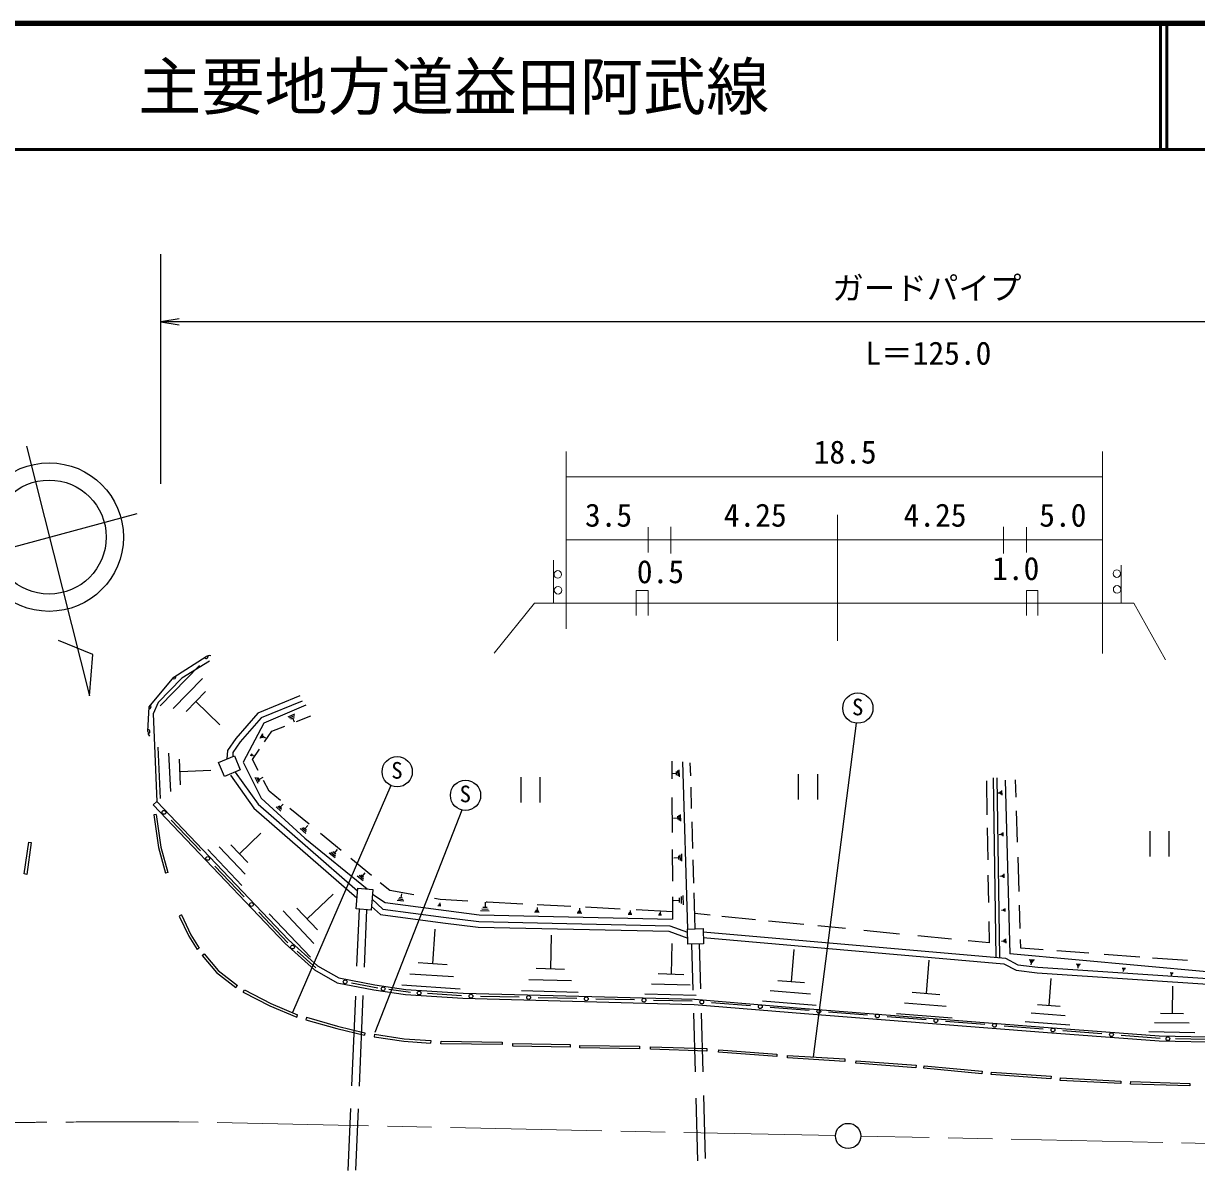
# Model space of a CAD drawing. Units: millimetres, scale not verified. Extents: x 40000 to 680000, y 20000 to 380000.
# Drawn here: x 207638 to 300598, y 289107 to 380000 of the extents above; entities that cross this region are included whole.
import ezdxf
from ezdxf.enums import TextEntityAlignment as Align

# ---------------------------------------------------------------- set-up
doc = ezdxf.new("R2010")
doc.units = ezdxf.units.MM
doc.header["$LTSCALE"] = 1000
doc.linetypes.add('CHAIN', pattern=[18.5, 12, -1.5, 3.5, -1.5])
for name, color, linetype, lineweight in [('M-BGD', 7, 'Continuous', 25), ('M-BMK', 2, 'CHAIN', 13), ('M-BMK-SRVR', 3, 'Continuous', 25), ('M-STR-HTXT', 7, 'Continuous', 13), ('M-STR-STR3', 7, 'Continuous', 25), ('M-STR-STRC', 7, 'Continuous', 25), ('M-TTL', 2, 'Continuous', 140), ('M-TTL-LINE', 7, 'Continuous', 50)]:
    doc.layers.add(name, color=color, linetype=linetype, lineweight=lineweight)
doc.layers.add('M-TTL-TXT', color=7, linetype='Continuous')
doc.styles.add('ＭＳ ゴシック', font='')
doc.styles.get('ＭＳ ゴシック').set_extended_font_data('MS Gothic')

# ---------------------------------------------------------------- blocks, each defined once
blk = doc.blocks.new('open_arrow')
at = {"color": 0, "linetype": 'Continuous', "lineweight": -2}
blk.add_lwpolyline([(7.5, 1.25), (0, 0), (7.5, -1.25)], dxfattribs=at)

msp = doc.modelspace()

# ---------------------------------------------------------------- linework, layer by layer
at = {"layer": 'M-BGD'}
for p, q in [((218475, 325934), (221575, 329114)), ((219560, 328210), (222114, 329832)), ((222370, 329462), (220197, 328121)), ((217600, 325848), (219560, 328210)), ((220197, 328121), (218320, 326190)), ((219505, 325714), (221825, 328094)), ((220525, 325484), (222075, 327074)), ((229542, 326720), (226210, 325343)), ((229714, 326304), (226479, 324968)), ((217504, 323888), (217600, 325848)), ((218320, 326190), (217917, 325304)), ((223205, 324424), (221305, 326284)), ((230007, 325984), (226691, 324567)), ((217917, 325304), (218212, 318356)), ((226210, 325343), (224461, 323344)), ((226479, 324968), (224817, 323067)), ((226691, 324567), (225048, 321462)), ((228615, 325064), (229155, 325294)), ((228725, 324984), (229135, 325154)), ((228835, 324904), (229115, 325014)), ((229115, 324634), (228975, 324964)), ((229279, 324688), (230415, 325127)), ((226405, 323374), (226595, 323734)), ((226505, 323384), (226645, 323654)), ((226595, 323384), (226685, 323564)), ((226743, 323087), (227324, 323933)), ((227324, 323933), (228343, 324326)), ((218505, 318584), (218325, 322654)), ((224461, 323344), (223795, 322382)), ((224817, 323067), (224238, 322232)), ((226855, 323364), (226645, 323474)), ((219305, 319134), (219165, 322184)), ((220095, 319674), (220005, 321704)), ((223102, 321442), (224354, 321965)), ((223795, 322382), (223764, 321719)), ((224238, 322232), (224224, 321911)), ((224354, 321965), (224816, 320858)), ((225655, 321974), (225745, 322144)), ((225705, 321974), (225775, 322104)), ((225745, 321974), (225795, 322064)), ((225875, 321964), (225775, 322024)), ((225779, 321685), (226334, 322492)), ((226249, 320794), (225779, 321685)), ((222495, 320794), (220055, 320694)), ((223565, 320335), (223102, 321442)), ((224816, 320858), (223565, 320335)), ((225048, 321462), (226480, 318613)), ((259006, 321544), (259014, 320158)), ((259355, 320724), (259365, 320444)), ((259465, 320794), (259485, 320384)), ((259575, 320864), (259595, 320314)), ((259859, 321497), (260260, 308244)), ((260511, 320394), (260481, 321404)), ((224037, 320425), (225889, 317821)), ((224404, 320685), (226225, 318125)), ((226235, 319774), (225995, 320254)), ((226305, 319884), (226125, 320244)), ((226365, 319984), (226245, 320224)), ((226595, 320254), (226305, 320104)), ((227114, 319156), (226656, 320023)), ((247067, 318269), (247067, 320269)), ((248567, 320269), (248567, 318269)), ((259035, 320574), (259365, 320584)), ((269057, 318514), (269057, 320514)), ((270557, 320514), (270557, 318514)), ((283944, 319999), (283988, 317280)), ((284707, 306003), (284499, 320213)), ((285007, 306007), (284799, 320218)), ((285436, 320027), (285792, 306277)), ((286305, 318689), (286262, 320069)), ((228008, 318419), (227114, 319156)), ((260587, 317791), (260537, 319495)), ((284805, 319024), (285025, 319034)), ((285015, 319114), (285025, 318944)), ((285085, 319164), (285095, 318904)), ((285155, 319214), (285165, 318854)), ((218212, 318356), (217922, 318080)), ((217922, 318080), (228372, 307097)), ((218212, 318356), (228651, 307384)), ((226225, 318125), (234107, 311263)), ((226480, 318613), (229947, 315447)), ((228045, 317584), (227675, 317934)), ((228075, 317704), (227795, 317964)), ((228095, 317824), (227905, 317994)), ((228205, 318134), (228005, 317914)), ((259023, 318656), (259039, 315902)), ((218161, 317312), (217963, 317284)), ((217963, 317284), (218328, 314694)), ((218161, 317312), (218524, 314735)), ((225889, 317821), (234063, 310704)), ((230279, 316549), (228759, 317801)), ((259155, 317034), (259485, 317044)), ((259475, 317174), (259485, 316914)), ((259585, 317254), (259595, 316854)), ((259685, 317324), (259705, 316784)), ((286418, 315128), (286340, 317599)), ((221661, 314446), (219350, 316880)), ((230005, 315804), (229555, 316204)), ((230035, 315944), (229695, 316244)), ((230055, 316074), (229835, 316284)), ((230185, 316444), (229945, 316184)), ((260681, 314614), (260618, 316743)), ((284005, 316259), (284047, 313717)), ((226455, 315844), (224745, 314214)), ((229947, 315447), (234864, 311425)), ((232802, 314471), (231179, 315808)), ((284945, 315744), (285125, 315754)), ((285125, 315824), (285125, 315674)), ((285185, 315864), (285195, 315644)), ((285245, 315904), (285255, 315604)), ((296912, 313993), (296912, 315993)), ((298412, 315993), (298412, 313993)), ((207702, 312605), (208062, 315135)), ((208260, 315107), (207900, 312577)), ((208062, 315135), (208260, 315107)), ((218328, 314694), (218895, 312667)), ((218524, 314735), (219088, 312721)), ((224955, 311704), (222245, 314554)), ((225195, 312604), (223155, 314744)), ((225425, 313504), (224065, 314924)), ((232345, 313874), (231865, 314264)), ((232365, 314024), (232005, 314314)), ((232385, 314164), (232145, 314354)), ((232495, 314544), (232265, 314264)), ((259047, 314549), (259062, 312045)), ((259785, 314214), (259795, 313614)), ((235222, 312478), (233569, 313840)), ((259185, 313894), (259555, 313904)), ((259545, 314054), (259555, 313754)), ((259665, 314134), (259675, 313684)), ((260761, 311890), (260707, 313717)), ((286541, 311216), (286455, 313941)), ((207900, 312577), (207702, 312605)), ((219088, 312721), (218895, 312667)), ((225127, 310796), (222816, 313230)), ((234555, 312064), (234095, 312434)), ((234575, 312204), (234235, 312484)), ((234585, 312344), (234365, 312524)), ((234695, 312704), (234475, 312434)), ((284066, 312516), (284102, 310338)), ((285015, 312444), (285205, 312454)), ((285205, 312524), (285205, 312374)), ((285265, 312574), (285275, 312334)), ((285325, 312614), (285335, 312294)), ((233995, 309831), (234124, 311483)), ((234124, 311483), (235320, 311389)), ((236667, 311288), (235910, 311912)), ((232175, 311004), (230115, 309044)), ((235320, 311389), (235191, 309737)), ((235258, 310599), (236128, 309814)), ((235290, 310998), (236313, 310336)), ((238561, 310956), (236667, 311288)), ((237785, 310444), (237245, 310514)), ((237735, 310564), (237325, 310614)), ((237675, 310684), (237405, 310714)), ((237585, 311024), (237545, 310704)), ((240671, 310586), (240198, 310669)), ((242852, 310462), (240671, 310586)), ((259069, 310794), (259079, 309024)), ((259155, 310514), (259605, 310534)), ((259595, 310714), (259605, 310344)), ((259745, 310814), (259755, 310254)), ((259885, 310904), (259905, 310164)), ((260868, 308260), (260784, 311112)), ((228593, 307145), (226282, 309579)), ((230655, 307104), (228205, 309684)), ((230935, 308184), (229295, 309904)), ((235191, 309737), (233995, 309831)), ((234066, 305288), (234259, 309810)), ((234664, 305235), (234858, 309763)), ((235214, 310033), (235931, 309386)), ((236128, 309814), (240930, 309191)), ((236313, 310336), (243759, 309377)), ((240725, 310064), (240485, 310094)), ((240705, 310124), (240525, 310144)), ((240675, 310174), (240555, 310184)), ((240635, 310324), (240615, 310184)), ((244555, 309654), (243855, 309674)), ((244475, 309804), (243955, 309814)), ((244395, 309944), (244045, 309944)), ((244225, 310364), (244225, 309944)), ((244394, 310375), (244307, 310380)), ((247211, 310227), (244394, 310375)), ((248515, 309564), (248135, 309574)), ((248475, 309644), (248185, 309654)), ((248425, 309724), (248235, 309724)), ((248335, 309954), (248335, 309724)), ((251019, 310026), (248359, 310166)), ((251845, 309564), (251555, 309574)), ((251795, 309644), (251605, 309654)), ((251705, 309884), (251705, 309654)), ((254934, 309820), (252167, 309966)), ((255705, 309704), (255705, 309524)), ((259076, 309602), (256180, 309755)), ((258085, 309594), (258085, 309444)), ((285155, 309744), (285305, 309754)), ((285305, 309814), (285305, 309684)), ((285355, 309844), (285355, 309654)), ((285405, 309874), (285405, 309624)), ((286634, 308294), (286575, 310145)), ((220156, 309360), (219976, 309273)), ((219976, 309273), (220736, 307688)), ((220156, 309360), (220912, 307784)), ((230375, 306014), (227105, 309454)), ((235931, 309386), (240873, 308745)), ((240873, 308745), (243682, 308389)), ((240930, 309191), (243715, 308838)), ((243715, 308838), (258866, 308510)), ((243759, 309377), (259079, 309024)), ((251895, 309484), (251505, 309494)), ((255845, 309394), (255545, 309404)), ((255815, 309464), (255585, 309464)), ((255775, 309524), (255625, 309524)), ((258205, 309344), (257955, 309354)), ((258175, 309394), (257985, 309404)), ((258145, 309444), (258015, 309444)), ((262049, 309341), (260832, 309462)), ((265651, 308983), (262977, 309249)), ((269472, 308603), (266691, 308879)), ((284127, 308835), (284154, 307144)), ((220912, 307784), (221571, 306723)), ((240235, 308234), (240055, 305474)), ((243682, 308389), (258781, 308062)), ((249465, 307764), (249395, 305074)), ((258781, 308062), (260280, 307507)), ((258866, 308510), (260267, 307992)), ((260260, 308244), (261491, 308276)), ((260292, 307044), (260260, 308244)), ((261491, 308276), (261523, 307077)), ((261498, 308020), (285450, 305938)), ((272783, 308274), (270583, 308493)), ((277060, 307849), (274232, 308130)), ((281172, 307440), (278513, 307704)), ((220736, 307688), (221401, 306618)), ((228372, 307097), (230710, 305005)), ((228651, 307384), (230945, 305332)), ((259025, 307094), (258965, 304654)), ((261523, 307077), (260292, 307044)), ((260588, 307052), (260688, 303412)), ((261188, 307068), (261286, 303493)), ((261510, 307567), (285320, 305498)), ((284154, 307144), (282509, 307307)), ((285135, 307294), (285335, 307304)), ((285335, 307384), (285335, 307214)), ((285405, 307434), (285405, 307174)), ((285465, 307474), (285475, 307134)), ((286683, 306722), (286661, 307417)), ((221571, 306723), (221401, 306618)), ((221805, 306144), (221957, 306274)), ((221805, 306144), (222938, 304812)), ((221957, 306274), (223077, 304957)), ((230811, 305158), (229332, 306483)), ((268685, 306614), (268475, 304064)), ((285450, 305938), (286430, 305418)), ((301422, 304844), (285792, 306277)), ((288433, 306592), (286683, 306722)), ((292069, 306322), (289527, 306511)), ((296099, 306023), (293278, 306232)), ((299895, 305741), (297117, 305947)), ((223077, 304957), (224601, 303758)), ((230710, 305005), (232494, 303986)), ((230945, 305332), (232635, 304366)), ((241205, 305394), (238905, 305554)), ((250515, 305044), (248275, 305104)), ((279375, 305764), (279165, 303124)), ((285320, 305498), (286294, 304980)), ((286294, 304980), (287981, 304786)), ((286430, 305418), (288022, 305234)), ((287335, 305834), (287755, 305794)), ((287385, 305744), (287695, 305714)), ((287425, 305654), (287635, 305634)), ((287505, 305394), (287535, 305644)), ((288022, 305234), (303270, 304193)), ((291065, 305494), (291405, 305464)), ((291105, 305424), (291355, 305404)), ((291135, 305344), (291305, 305334)), ((291205, 305134), (291225, 305344)), ((294705, 305154), (294975, 305134)), ((294735, 305104), (294935, 305084)), ((294765, 305044), (294895, 305034)), ((294815, 304874), (294835, 305044)), ((222938, 304812), (224477, 303601)), ((232494, 303986), (235405, 303428)), ((232635, 304366), (235472, 303823)), ((241725, 304444), (238265, 304674)), ((251055, 304134), (247695, 304224)), ((259975, 304624), (257945, 304684)), ((269535, 303974), (267415, 304144)), ((287981, 304786), (303254, 303743)), ((289065, 304314), (288895, 302174)), ((298515, 304804), (298755, 304784)), ((298545, 304764), (298725, 304744)), ((298565, 304714), (298685, 304694)), ((298615, 304564), (298625, 304704)), ((224477, 303601), (224601, 303758)), ((225059, 303236), (225151, 303414)), ((225059, 303236), (227150, 302161)), ((225151, 303414), (227234, 302343)), ((235709, 303564), (233645, 303964)), ((235405, 303428), (237904, 303063)), ((235472, 303823), (237947, 303461)), ((238320, 303217), (236580, 303448)), ((242235, 303484), (237625, 303784)), ((237904, 303063), (242455, 302759)), ((237947, 303461), (242474, 303159)), ((242341, 302940), (239660, 303125)), ((242474, 303159), (260823, 302676)), ((251585, 303224), (247105, 303344)), ((260955, 302974), (256885, 303084)), ((260465, 303804), (257415, 303884)), ((270005, 303084), (266815, 303344)), ((280265, 303034), (278065, 303204)), ((298705, 303724), (298665, 301534)), ((227150, 302161), (229290, 301264)), ((227234, 302343), (229367, 301449)), ((233661, 295816), (233964, 302913)), ((234260, 295789), (234568, 302987)), ((242455, 302759), (260801, 302276)), ((246910, 302836), (243864, 302905)), ((251479, 302732), (248433, 302801)), ((256048, 302628), (253002, 302697)), ((260617, 302524), (257571, 302593)), ((260801, 302276), (269543, 301553)), ((260823, 302676), (269575, 301952)), ((265256, 302154), (262163, 302401)), ((270465, 302184), (266205, 302534)), ((280745, 302114), (277445, 302374)), ((289785, 302104), (288005, 302244)), ((229290, 301264), (229367, 301449)), ((230057, 301247), (230002, 301054)), ((230057, 301247), (232519, 300544)), ((260738, 301583), (260865, 296930)), ((261338, 301579), (261465, 296930)), ((269894, 301785), (266802, 302031)), ((269543, 301553), (288799, 300044)), ((269575, 301952), (288830, 300443)), ((274533, 301415), (271440, 301661)), ((279171, 301045), (276079, 301292)), ((281225, 301184), (276815, 301534)), ((290175, 301364), (287505, 301564)), ((299575, 301514), (297745, 301544)), ((230002, 301054), (232468, 300351)), ((232468, 300351), (234651, 299832)), ((232519, 300544), (234697, 300026)), ((283809, 300676), (280717, 300922)), ((288448, 300306), (285356, 300552)), ((290565, 300614), (287005, 300884)), ((288830, 300443), (297643, 299779)), ((300025, 300774), (297275, 300824)), ((234697, 300026), (234651, 299832)), ((235457, 299911), (235426, 299714)), ((235426, 299714), (237774, 299347)), ((235457, 299911), (237796, 299546)), ((237774, 299347), (239895, 299199)), ((237796, 299546), (239909, 299398)), ((239909, 299398), (239895, 299199)), ((240724, 299145), (240726, 299345)), ((240726, 299345), (245569, 299286)), ((288799, 300044), (297624, 299379)), ((293086, 299936), (289994, 300183)), ((297725, 299566), (294632, 299813)), ((300465, 300024), (296805, 300104)), ((297624, 299379), (307119, 299197)), ((297643, 299779), (307119, 299598)), ((301352, 299497), (298934, 299543)), ((245567, 299086), (240724, 299145)), ((245569, 299286), (245567, 299086)), ((246417, 298969), (246421, 299169)), ((250966, 298881), (246417, 298969)), ((246421, 299169), (250970, 299081)), ((250970, 299081), (250966, 298881)), ((251731, 298822), (251733, 299022)), ((256456, 298763), (251731, 298822)), ((251733, 299022), (256459, 298963)), ((256459, 298963), (256456, 298763)), ((257330, 298720), (257336, 298920)), ((261785, 298578), (257330, 298720)), ((257336, 298920), (261791, 298778)), ((261791, 298778), (261785, 298578)), ((262726, 298480), (262741, 298680)), ((267335, 298131), (262726, 298480)), ((262741, 298680), (267350, 298330)), ((267350, 298330), (267335, 298131)), ((268178, 298031), (268190, 298231)), ((272716, 297751), (268178, 298031)), ((268190, 298231), (272729, 297951)), ((272729, 297951), (272716, 297751)), ((273608, 297613), (273623, 297812)), ((278361, 297252), (273608, 297613)), ((273623, 297812), (278376, 297452)), ((278376, 297452), (278361, 297252)), ((278988, 297208), (279007, 297407)), ((283584, 296780), (278988, 297208)), ((279007, 297407), (283602, 296979)), ((283602, 296979), (283584, 296780)), ((284331, 296712), (284346, 296911)), ((289062, 296374), (284331, 296712)), ((284346, 296911), (289076, 296573)), ((289076, 296573), (289062, 296374)), ((289798, 296253), (289809, 296452)), ((294588, 295999), (289798, 296253)), ((289809, 296452), (294599, 296199)), ((294599, 296199), (294588, 295999)), ((295373, 295957), (295380, 296157)), ((300058, 295809), (295373, 295957)), ((295380, 296157), (300064, 296009)), ((300064, 296009), (300058, 295809)), ((260922, 294843), (261057, 289886)), ((261516, 295059), (261653, 290062)), ((233374, 289107), (233584, 294030)), ((233975, 289127), (234184, 294002))]:
    msp.add_line(p, q, dxfattribs=at)
for centre in [(218773, 317489), (222239, 313838), (225705, 310187), (228962, 306814), (233129, 304064), (236144, 303506), (238990, 303171), (243102, 302923), (247671, 302819), (252240, 302715), (256810, 302611), (261390, 302462), (266029, 302093), (270667, 301723), (275306, 301353), (279944, 300984), (284583, 300614), (289221, 300244), (293859, 299875), (298329, 299555)]:
    msp.add_circle(centre, 150, dxfattribs=at)
for centre, radius, start, end in [((222114, 329832), 150, 212.42453, 32.42453), ((222382, 329410), 500, 77.42453, 122.42453), ((219560, 328210), 150, 230.30963, 32.42453), ((217600, 325848), 150, 267.18444, 50.30963), ((217504, 323888), 150, 267.18444, 87.18444), ((218003, 323864), 500, 177.18444, 222.18444)]:
    msp.add_arc(centre, radius, start, end, dxfattribs=at)
at = {"layer": 'M-BMK'}
for p, q in [((271976, 291874), (219945, 292971)), ((334908, 290548), (273987, 291832))]:
    msp.add_line(p, q, dxfattribs=at)
msp.add_open_spline([(174140, 290145), (174428, 290191), (174716, 290237), (175004, 290283), (175241, 290320), (175478, 290358), (175716, 290396), (175953, 290434), (176191, 290472), (176428, 290510), (177852, 290738), (179277, 290963), (180705, 291165), (185087, 291784), (189501, 292184), (193920, 292449), (202583, 292968), (211264, 292969), (219945, 292971)], degree=3, knots=[0, 0, 0, 0, 1, 1, 1, 2, 2, 2, 3, 3, 3, 4, 4, 4, 5, 5, 5, 6, 6, 6, 6], dxfattribs=at)
at = {"layer": 'M-BMK-SRVR'}
for p, q in [((207880, 346495), (212880, 326715)), ((216613, 341137), (202285, 337259)), ((213144, 329997), (210404, 331119)), ((212880, 326715), (213144, 329997))]:
    msp.add_line(p, q, dxfattribs=at)
for centre, radius in [((209672, 339300), 5885), ((209672, 339300), 4520), ((272986, 291847), 1000)]:
    msp.add_circle(centre, radius, dxfattribs=at)
at = {"layer": 'M-STR-HTXT'}
for p, q in [((250645, 346075), (250645, 332024)), ((293134, 346075), (293134, 330075)), ((250645, 344075), (293134, 344075)), ((272134, 341075), (272134, 331075)), ((257134, 340075), (257134, 338075)), ((258928, 340125), (258928, 337995)), ((285306, 340125), (285306, 337995)), ((287134, 340075), (287134, 338075)), ((250645, 339075), (293134, 339075)), ((249634, 334075), (249634, 337475)), ((294631, 334075), (294631, 337072)), ((256187, 335075), (257134, 335075)), ((256187, 335075), (256187, 333075)), ((257134, 335075), (257134, 333075)), ((287134, 335075), (288034, 335075)), ((287134, 335075), (287134, 333075)), ((288034, 335075), (288034, 333075)), ((248134, 334075), (244946, 330097)), ((248134, 334075), (293134, 334075)), ((293134, 334075), (295634, 334075)), ((295634, 334075), (298134, 329575))]:
    msp.add_line(p, q, dxfattribs=at)
for centre in [(249982, 336346), (294283, 336408), (250005, 335090), (294306, 335152)]:
    msp.add_circle(centre, 300, dxfattribs=at)
at = {"layer": 'M-STR-STR3'}
for p, q in [((218519, 343530), (218519, 361708)), ((335417, 356362), (218519, 356362))]:
    msp.add_line(p, q, dxfattribs=at)
at = {"layer": 'M-STR-STRC'}
for p, q in [((273629, 324556), (270224, 298105)), ((236741, 319622), (228955, 301621)), ((242385, 317674), (235478, 300048))]:
    msp.add_line(p, q, dxfattribs=at)
for centre in [(273758, 325749), (237253, 320708), (242668, 318840)]:
    msp.add_circle(centre, 1200, dxfattribs=at)
at = {"layer": 'M-TTL'}
msp.add_line((680000, 380000), (40000, 380000), dxfattribs=at)
at = {"layer": 'M-TTL-LINE'}
for p, q in [((297750, 380000), (297750, 370000)), ((298250, 380000), (298250, 370000)), ((40000, 370000), (680000, 370000))]:
    msp.add_line(p, q, dxfattribs=at)

# ---------------------------------------------------------------- block references
at = {"layer": 'M-STR-STR3', "xscale": 193, "yscale": 193}
msp.add_blockref('open_arrow', (218519, 356362), dxfattribs=at)

# ---------------------------------------------------------------- texts
at = {"layer": 'M-STR-HTXT', "style": 'ＭＳ ゴシック'}
for s, p in [('18.5', (270259, 344575)), ('3.5', (252134, 339575)), ('4.25', (263134, 339575)), ('4.25', (277384, 339575)), ('5.0', (288134, 339575)), ('0.5', (256243, 335095)), ('1.0', (284403, 335347))]:
    msp.add_text(s, height=1833, dxfattribs=at).set_placement(p, align=Align.BOTTOM_LEFT)
at = {"layer": 'M-STR-STR3', "style": 'ＭＳ ゴシック'}
for s, p in [('ガードパイプ', (271725, 357566)), ('L＝125.0', (274357, 352412))]:
    msp.add_text(s, height=1833, dxfattribs=at).set_placement(p, align=Align.BOTTOM_LEFT)
at = {"layer": 'M-STR-STRC', "style": 'ＭＳ ゴシック'}
for p in [(273300, 324780), (236787, 319760), (242202, 317893)]:
    msp.add_text('S', height=1320, dxfattribs=at).set_placement(p, align=Align.BOTTOM_LEFT)
at = {"layer": 'M-TTL-TXT', "style": 'ＭＳ ゴシック'}
msp.add_text('主要地方道益田阿武線', height=3666, dxfattribs=at).set_placement((216734, 375000), align=Align.MIDDLE_LEFT)

doc.saveas('drawing.dxf')
